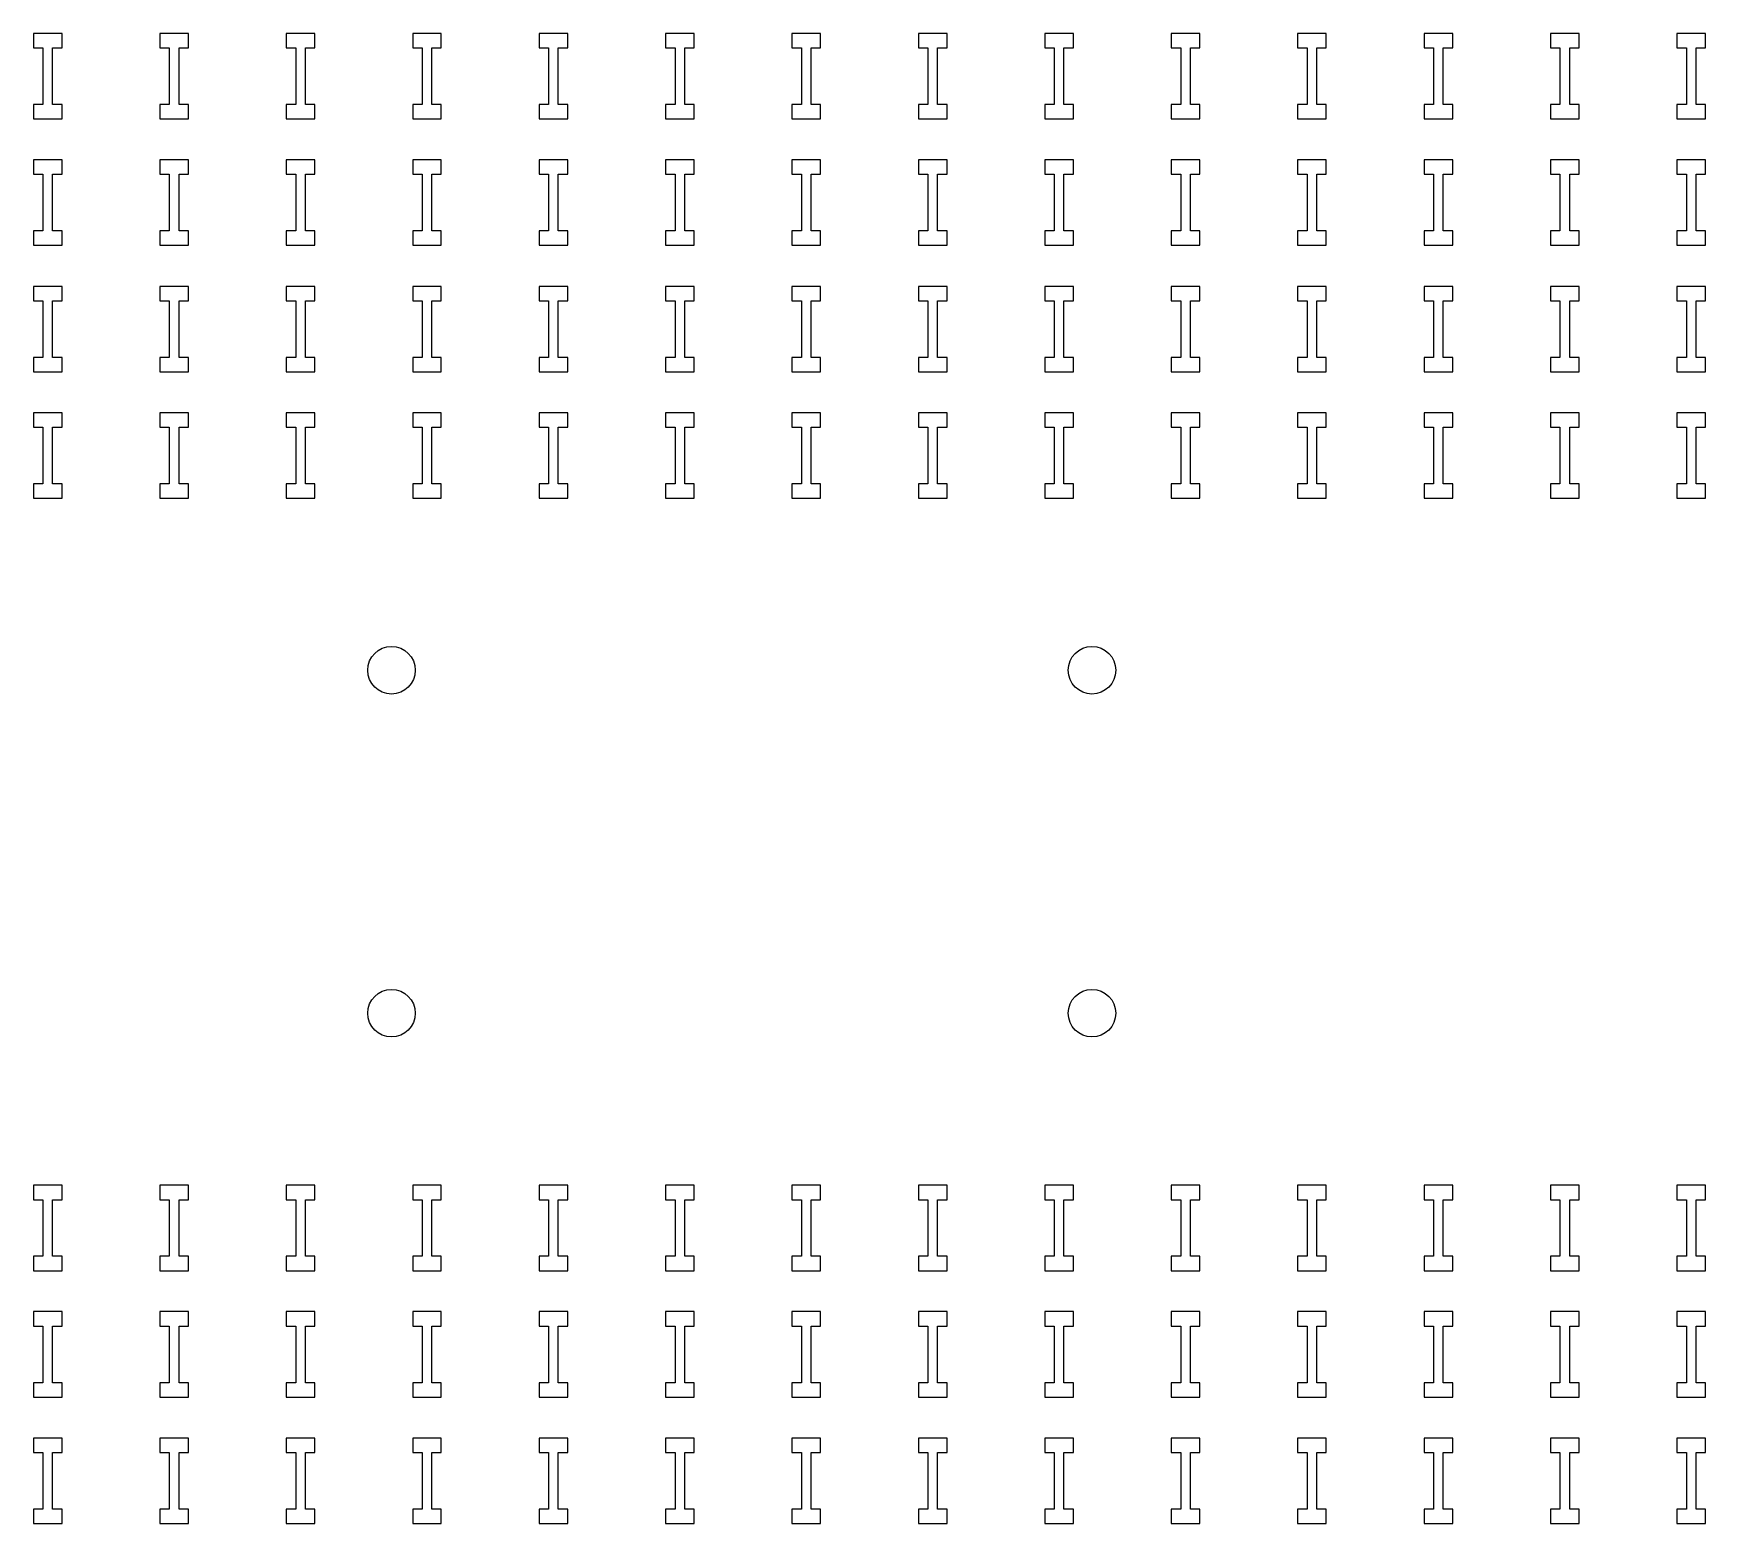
# Model space of a CAD drawing. Header units: inches. Extents: x 0 to 94.5, y 0 to 82.7.
# Drawn here: x 12.51 to 23.55, y 41.37 to 51.2 of the extents above; entities that cross this region are included whole.
import ezdxf

# ---------------------------------------------------------------- set-up
doc = ezdxf.new("R2010")
doc.units = ezdxf.units.IN

msp = doc.modelspace()

# ---------------------------------------------------------------- linework, layer by layer
for p, q in [((12.698, 51.204), (12.509, 51.204)), ((12.509, 51.204), (12.509, 51.108)), ((12.698, 51.108), (12.698, 51.204)), ((13.533, 51.204), (13.344, 51.204)), ((13.344, 51.204), (13.344, 51.108)), ((13.533, 51.108), (13.533, 51.204)), ((14.367, 51.204), (14.178, 51.204)), ((14.178, 51.204), (14.178, 51.108)), ((14.367, 51.108), (14.367, 51.204)), ((15.202, 51.204), (15.013, 51.204)), ((15.013, 51.204), (15.013, 51.108)), ((15.202, 51.108), (15.202, 51.204)), ((16.037, 51.204), (15.848, 51.204)), ((15.848, 51.204), (15.848, 51.108)), ((16.037, 51.108), (16.037, 51.204)), ((16.871, 51.204), (16.682, 51.204)), ((16.682, 51.204), (16.682, 51.108)), ((16.871, 51.108), (16.871, 51.204)), ((17.706, 51.204), (17.517, 51.204)), ((17.517, 51.204), (17.517, 51.108)), ((17.706, 51.108), (17.706, 51.204)), ((18.541, 51.204), (18.352, 51.204)), ((18.352, 51.204), (18.352, 51.108)), ((18.541, 51.108), (18.541, 51.204)), ((19.376, 51.204), (19.187, 51.204)), ((19.187, 51.204), (19.187, 51.108)), ((19.376, 51.108), (19.376, 51.204)), ((20.21, 51.204), (20.021, 51.204)), ((20.021, 51.204), (20.021, 51.108)), ((20.21, 51.108), (20.21, 51.204)), ((21.045, 51.204), (20.856, 51.204)), ((20.856, 51.204), (20.856, 51.108)), ((21.045, 51.108), (21.045, 51.204)), ((21.88, 51.204), (21.691, 51.204)), ((21.691, 51.204), (21.691, 51.108)), ((21.88, 51.108), (21.88, 51.204)), ((22.714, 51.204), (22.525, 51.204)), ((22.525, 51.204), (22.525, 51.108)), ((22.714, 51.108), (22.714, 51.204)), ((23.549, 51.204), (23.36, 51.204)), ((23.36, 51.204), (23.36, 51.108)), ((23.549, 51.108), (23.549, 51.204)), ((12.509, 51.108), (12.571, 51.108)), ((12.571, 51.108), (12.571, 50.735)), ((12.635, 51.108), (12.698, 51.108)), ((12.635, 50.735), (12.635, 51.108)), ((13.344, 51.108), (13.406, 51.108)), ((13.406, 51.108), (13.406, 50.735)), ((13.47, 51.108), (13.533, 51.108)), ((13.47, 50.735), (13.47, 51.108)), ((14.178, 51.108), (14.241, 51.108)), ((14.241, 51.108), (14.241, 50.735)), ((14.305, 51.108), (14.367, 51.108)), ((14.305, 50.735), (14.305, 51.108)), ((15.013, 51.108), (15.076, 51.108)), ((15.076, 51.108), (15.076, 50.735)), ((15.14, 51.108), (15.202, 51.108)), ((15.14, 50.735), (15.14, 51.108)), ((15.848, 51.108), (15.91, 51.108)), ((15.91, 51.108), (15.91, 50.735)), ((15.974, 51.108), (16.037, 51.108)), ((15.974, 50.735), (15.974, 51.108)), ((16.682, 51.108), (16.745, 51.108)), ((16.745, 51.108), (16.745, 50.735)), ((16.809, 51.108), (16.871, 51.108)), ((16.809, 50.735), (16.809, 51.108)), ((17.517, 51.108), (17.58, 51.108)), ((17.58, 51.108), (17.58, 50.735)), ((17.644, 51.108), (17.706, 51.108)), ((17.644, 50.735), (17.644, 51.108)), ((18.352, 51.108), (18.414, 51.108)), ((18.414, 51.108), (18.414, 50.735)), ((18.478, 51.108), (18.541, 51.108)), ((18.478, 50.735), (18.478, 51.108)), ((19.187, 51.108), (19.249, 51.108)), ((19.249, 51.108), (19.249, 50.735)), ((19.313, 51.108), (19.376, 51.108)), ((19.313, 50.735), (19.313, 51.108)), ((20.021, 51.108), (20.084, 51.108)), ((20.084, 51.108), (20.084, 50.735)), ((20.148, 51.108), (20.21, 51.108)), ((20.148, 50.735), (20.148, 51.108)), ((20.856, 51.108), (20.919, 51.108)), ((20.919, 51.108), (20.919, 50.735)), ((20.983, 51.108), (21.045, 51.108)), ((20.983, 50.735), (20.983, 51.108)), ((21.691, 51.108), (21.753, 51.108)), ((21.753, 51.108), (21.753, 50.735)), ((21.817, 51.108), (21.88, 51.108)), ((21.817, 50.735), (21.817, 51.108)), ((22.525, 51.108), (22.588, 51.108)), ((22.588, 51.108), (22.588, 50.735)), ((22.652, 51.108), (22.714, 51.108)), ((22.652, 50.735), (22.652, 51.108)), ((23.36, 51.108), (23.423, 51.108)), ((23.423, 51.108), (23.423, 50.735)), ((23.487, 51.108), (23.549, 51.108)), ((23.487, 50.735), (23.487, 51.108)), ((12.571, 50.735), (12.509, 50.735)), ((12.509, 50.735), (12.509, 50.64)), ((12.698, 50.735), (12.635, 50.735)), ((12.698, 50.64), (12.698, 50.735)), ((13.406, 50.735), (13.344, 50.735)), ((13.344, 50.735), (13.344, 50.64)), ((13.533, 50.735), (13.47, 50.735)), ((13.533, 50.64), (13.533, 50.735)), ((14.241, 50.735), (14.178, 50.735)), ((14.178, 50.735), (14.178, 50.64)), ((14.367, 50.735), (14.305, 50.735)), ((14.367, 50.64), (14.367, 50.735)), ((15.076, 50.735), (15.013, 50.735)), ((15.013, 50.735), (15.013, 50.64)), ((15.202, 50.735), (15.14, 50.735)), ((15.202, 50.64), (15.202, 50.735)), ((15.91, 50.735), (15.848, 50.735)), ((15.848, 50.735), (15.848, 50.64)), ((16.037, 50.735), (15.974, 50.735)), ((16.037, 50.64), (16.037, 50.735)), ((16.745, 50.735), (16.682, 50.735)), ((16.682, 50.735), (16.682, 50.64)), ((16.871, 50.735), (16.809, 50.735)), ((16.871, 50.64), (16.871, 50.735)), ((17.58, 50.735), (17.517, 50.735)), ((17.517, 50.735), (17.517, 50.64)), ((17.706, 50.735), (17.644, 50.735)), ((17.706, 50.64), (17.706, 50.735)), ((18.414, 50.735), (18.352, 50.735)), ((18.352, 50.735), (18.352, 50.64)), ((18.541, 50.735), (18.478, 50.735)), ((18.541, 50.64), (18.541, 50.735)), ((19.249, 50.735), (19.187, 50.735)), ((19.187, 50.735), (19.187, 50.64)), ((19.376, 50.735), (19.313, 50.735)), ((19.376, 50.64), (19.376, 50.735)), ((20.084, 50.735), (20.021, 50.735)), ((20.021, 50.735), (20.021, 50.64)), ((20.21, 50.735), (20.148, 50.735)), ((20.21, 50.64), (20.21, 50.735)), ((20.919, 50.735), (20.856, 50.735)), ((20.856, 50.735), (20.856, 50.64)), ((21.045, 50.735), (20.983, 50.735)), ((21.045, 50.64), (21.045, 50.735)), ((21.753, 50.735), (21.691, 50.735)), ((21.691, 50.735), (21.691, 50.64)), ((21.88, 50.735), (21.817, 50.735)), ((21.88, 50.64), (21.88, 50.735)), ((22.588, 50.735), (22.525, 50.735)), ((22.525, 50.735), (22.525, 50.64)), ((22.714, 50.735), (22.652, 50.735)), ((22.714, 50.64), (22.714, 50.735)), ((23.423, 50.735), (23.36, 50.735)), ((23.36, 50.735), (23.36, 50.64)), ((23.549, 50.735), (23.487, 50.735)), ((23.549, 50.64), (23.549, 50.735)), ((12.509, 50.64), (12.698, 50.64)), ((13.344, 50.64), (13.533, 50.64)), ((14.178, 50.64), (14.367, 50.64)), ((15.013, 50.64), (15.202, 50.64)), ((15.848, 50.64), (16.037, 50.64)), ((16.682, 50.64), (16.871, 50.64)), ((17.517, 50.64), (17.706, 50.64)), ((18.352, 50.64), (18.541, 50.64)), ((19.187, 50.64), (19.376, 50.64)), ((20.021, 50.64), (20.21, 50.64)), ((20.856, 50.64), (21.045, 50.64)), ((21.691, 50.64), (21.88, 50.64)), ((22.525, 50.64), (22.714, 50.64)), ((23.36, 50.64), (23.549, 50.64)), ((12.698, 50.369), (12.509, 50.369)), ((12.509, 50.369), (12.509, 50.274)), ((12.698, 50.274), (12.698, 50.369)), ((13.533, 50.369), (13.344, 50.369)), ((13.344, 50.369), (13.344, 50.274)), ((13.533, 50.274), (13.533, 50.369)), ((14.367, 50.369), (14.178, 50.369)), ((14.178, 50.369), (14.178, 50.274)), ((14.367, 50.274), (14.367, 50.369)), ((15.202, 50.369), (15.013, 50.369)), ((15.013, 50.369), (15.013, 50.274)), ((15.202, 50.274), (15.202, 50.369)), ((16.037, 50.369), (15.848, 50.369)), ((15.848, 50.369), (15.848, 50.274)), ((16.037, 50.274), (16.037, 50.369)), ((16.871, 50.369), (16.682, 50.369)), ((16.682, 50.369), (16.682, 50.274)), ((16.871, 50.274), (16.871, 50.369)), ((17.706, 50.369), (17.517, 50.369)), ((17.517, 50.369), (17.517, 50.274)), ((17.706, 50.274), (17.706, 50.369)), ((18.541, 50.369), (18.352, 50.369)), ((18.352, 50.369), (18.352, 50.274)), ((18.541, 50.274), (18.541, 50.369)), ((19.376, 50.369), (19.187, 50.369)), ((19.187, 50.369), (19.187, 50.274)), ((19.376, 50.274), (19.376, 50.369)), ((20.21, 50.369), (20.021, 50.369)), ((20.021, 50.369), (20.021, 50.274)), ((20.21, 50.274), (20.21, 50.369)), ((21.045, 50.369), (20.856, 50.369)), ((20.856, 50.369), (20.856, 50.274)), ((21.045, 50.274), (21.045, 50.369)), ((21.88, 50.369), (21.691, 50.369)), ((21.691, 50.369), (21.691, 50.274)), ((21.88, 50.274), (21.88, 50.369)), ((22.714, 50.369), (22.525, 50.369)), ((22.525, 50.369), (22.525, 50.274)), ((22.714, 50.274), (22.714, 50.369)), ((23.549, 50.369), (23.36, 50.369)), ((23.36, 50.369), (23.36, 50.274)), ((23.549, 50.274), (23.549, 50.369)), ((12.509, 50.274), (12.571, 50.274)), ((12.571, 50.274), (12.571, 49.9)), ((12.635, 50.274), (12.698, 50.274)), ((12.635, 49.9), (12.635, 50.274)), ((13.344, 50.274), (13.406, 50.274)), ((13.406, 50.274), (13.406, 49.9)), ((13.47, 50.274), (13.533, 50.274)), ((13.47, 49.9), (13.47, 50.274)), ((14.178, 50.274), (14.241, 50.274)), ((14.241, 50.274), (14.241, 49.9)), ((14.305, 50.274), (14.367, 50.274)), ((14.305, 49.9), (14.305, 50.274)), ((15.013, 50.274), (15.076, 50.274)), ((15.076, 50.274), (15.076, 49.9)), ((15.14, 50.274), (15.202, 50.274)), ((15.14, 49.9), (15.14, 50.274)), ((15.848, 50.274), (15.91, 50.274)), ((15.91, 50.274), (15.91, 49.9)), ((15.974, 50.274), (16.037, 50.274)), ((15.974, 49.9), (15.974, 50.274)), ((16.682, 50.274), (16.745, 50.274)), ((16.745, 50.274), (16.745, 49.9)), ((16.809, 50.274), (16.871, 50.274)), ((16.809, 49.9), (16.809, 50.274)), ((17.517, 50.274), (17.58, 50.274)), ((17.58, 50.274), (17.58, 49.9)), ((17.644, 50.274), (17.706, 50.274)), ((17.644, 49.9), (17.644, 50.274)), ((18.352, 50.274), (18.414, 50.274)), ((18.414, 50.274), (18.414, 49.9)), ((18.478, 50.274), (18.541, 50.274)), ((18.478, 49.9), (18.478, 50.274)), ((19.187, 50.274), (19.249, 50.274)), ((19.249, 50.274), (19.249, 49.9)), ((19.313, 50.274), (19.376, 50.274)), ((19.313, 49.9), (19.313, 50.274)), ((20.021, 50.274), (20.084, 50.274)), ((20.084, 50.274), (20.084, 49.9)), ((20.148, 50.274), (20.21, 50.274)), ((20.148, 49.9), (20.148, 50.274)), ((20.856, 50.274), (20.919, 50.274)), ((20.919, 50.274), (20.919, 49.9)), ((20.983, 50.274), (21.045, 50.274)), ((20.983, 49.9), (20.983, 50.274)), ((21.691, 50.274), (21.753, 50.274)), ((21.753, 50.274), (21.753, 49.9)), ((21.817, 50.274), (21.88, 50.274)), ((21.817, 49.9), (21.817, 50.274)), ((22.525, 50.274), (22.588, 50.274)), ((22.588, 50.274), (22.588, 49.9)), ((22.652, 50.274), (22.714, 50.274)), ((22.652, 49.9), (22.652, 50.274)), ((23.36, 50.274), (23.423, 50.274)), ((23.423, 50.274), (23.423, 49.9)), ((23.487, 50.274), (23.549, 50.274)), ((23.487, 49.9), (23.487, 50.274)), ((12.571, 49.9), (12.509, 49.9)), ((12.509, 49.9), (12.509, 49.805)), ((12.509, 49.805), (12.698, 49.805)), ((12.698, 49.9), (12.635, 49.9)), ((12.698, 49.805), (12.698, 49.9)), ((13.406, 49.9), (13.344, 49.9)), ((13.344, 49.9), (13.344, 49.805)), ((13.344, 49.805), (13.533, 49.805)), ((13.533, 49.9), (13.47, 49.9)), ((13.533, 49.805), (13.533, 49.9)), ((14.241, 49.9), (14.178, 49.9)), ((14.178, 49.9), (14.178, 49.805)), ((14.178, 49.805), (14.367, 49.805)), ((14.367, 49.9), (14.305, 49.9)), ((14.367, 49.805), (14.367, 49.9)), ((15.076, 49.9), (15.013, 49.9)), ((15.013, 49.9), (15.013, 49.805)), ((15.013, 49.805), (15.202, 49.805)), ((15.202, 49.9), (15.14, 49.9)), ((15.202, 49.805), (15.202, 49.9)), ((15.91, 49.9), (15.848, 49.9)), ((15.848, 49.9), (15.848, 49.805)), ((15.848, 49.805), (16.037, 49.805)), ((16.037, 49.9), (15.974, 49.9)), ((16.037, 49.805), (16.037, 49.9)), ((16.745, 49.9), (16.682, 49.9)), ((16.682, 49.9), (16.682, 49.805)), ((16.682, 49.805), (16.871, 49.805)), ((16.871, 49.9), (16.809, 49.9)), ((16.871, 49.805), (16.871, 49.9)), ((17.58, 49.9), (17.517, 49.9)), ((17.517, 49.9), (17.517, 49.805)), ((17.517, 49.805), (17.706, 49.805)), ((17.706, 49.9), (17.644, 49.9)), ((17.706, 49.805), (17.706, 49.9)), ((18.414, 49.9), (18.352, 49.9)), ((18.352, 49.9), (18.352, 49.805)), ((18.352, 49.805), (18.541, 49.805)), ((18.541, 49.9), (18.478, 49.9)), ((18.541, 49.805), (18.541, 49.9)), ((19.249, 49.9), (19.187, 49.9)), ((19.187, 49.9), (19.187, 49.805)), ((19.187, 49.805), (19.376, 49.805)), ((19.376, 49.9), (19.313, 49.9)), ((19.376, 49.805), (19.376, 49.9)), ((20.084, 49.9), (20.021, 49.9)), ((20.021, 49.9), (20.021, 49.805)), ((20.021, 49.805), (20.21, 49.805)), ((20.21, 49.9), (20.148, 49.9)), ((20.21, 49.805), (20.21, 49.9)), ((20.919, 49.9), (20.856, 49.9)), ((20.856, 49.9), (20.856, 49.805)), ((20.856, 49.805), (21.045, 49.805)), ((21.045, 49.9), (20.983, 49.9)), ((21.045, 49.805), (21.045, 49.9)), ((21.753, 49.9), (21.691, 49.9)), ((21.691, 49.9), (21.691, 49.805)), ((21.691, 49.805), (21.88, 49.805)), ((21.88, 49.9), (21.817, 49.9)), ((21.88, 49.805), (21.88, 49.9)), ((22.588, 49.9), (22.525, 49.9)), ((22.525, 49.9), (22.525, 49.805)), ((22.525, 49.805), (22.714, 49.805)), ((22.714, 49.9), (22.652, 49.9)), ((22.714, 49.805), (22.714, 49.9)), ((23.423, 49.9), (23.36, 49.9)), ((23.36, 49.9), (23.36, 49.805)), ((23.36, 49.805), (23.549, 49.805)), ((23.549, 49.9), (23.487, 49.9)), ((23.549, 49.805), (23.549, 49.9)), ((12.698, 49.534), (12.509, 49.534)), ((12.509, 49.534), (12.509, 49.439)), ((12.698, 49.439), (12.698, 49.534)), ((13.533, 49.534), (13.344, 49.534)), ((13.344, 49.534), (13.344, 49.439)), ((13.533, 49.439), (13.533, 49.534)), ((14.367, 49.534), (14.178, 49.534)), ((14.178, 49.534), (14.178, 49.439)), ((14.367, 49.439), (14.367, 49.534)), ((15.202, 49.534), (15.013, 49.534)), ((15.013, 49.534), (15.013, 49.439)), ((15.202, 49.439), (15.202, 49.534)), ((16.037, 49.534), (15.848, 49.534)), ((15.848, 49.534), (15.848, 49.439)), ((16.037, 49.439), (16.037, 49.534)), ((16.871, 49.534), (16.682, 49.534)), ((16.682, 49.534), (16.682, 49.439)), ((16.871, 49.439), (16.871, 49.534)), ((17.706, 49.534), (17.517, 49.534)), ((17.517, 49.534), (17.517, 49.439)), ((17.706, 49.439), (17.706, 49.534)), ((18.541, 49.534), (18.352, 49.534)), ((18.352, 49.534), (18.352, 49.439)), ((18.541, 49.439), (18.541, 49.534)), ((19.376, 49.534), (19.187, 49.534)), ((19.187, 49.534), (19.187, 49.439)), ((19.376, 49.439), (19.376, 49.534)), ((20.21, 49.534), (20.021, 49.534)), ((20.021, 49.534), (20.021, 49.439)), ((20.21, 49.439), (20.21, 49.534)), ((21.045, 49.534), (20.856, 49.534)), ((20.856, 49.534), (20.856, 49.439)), ((21.045, 49.439), (21.045, 49.534)), ((21.88, 49.534), (21.691, 49.534)), ((21.691, 49.534), (21.691, 49.439)), ((21.88, 49.439), (21.88, 49.534)), ((22.714, 49.534), (22.525, 49.534)), ((22.525, 49.534), (22.525, 49.439)), ((22.714, 49.439), (22.714, 49.534)), ((23.549, 49.534), (23.36, 49.534)), ((23.36, 49.534), (23.36, 49.439)), ((23.549, 49.439), (23.549, 49.534)), ((12.509, 49.439), (12.571, 49.439)), ((12.571, 49.439), (12.571, 49.065)), ((12.635, 49.439), (12.698, 49.439)), ((12.635, 49.065), (12.635, 49.439)), ((13.344, 49.439), (13.406, 49.439)), ((13.406, 49.439), (13.406, 49.065)), ((13.47, 49.439), (13.533, 49.439)), ((13.47, 49.065), (13.47, 49.439)), ((14.178, 49.439), (14.241, 49.439)), ((14.241, 49.439), (14.241, 49.065)), ((14.305, 49.439), (14.367, 49.439)), ((14.305, 49.065), (14.305, 49.439)), ((15.013, 49.439), (15.076, 49.439)), ((15.076, 49.439), (15.076, 49.065)), ((15.14, 49.439), (15.202, 49.439)), ((15.14, 49.065), (15.14, 49.439)), ((15.848, 49.439), (15.91, 49.439)), ((15.91, 49.439), (15.91, 49.065)), ((15.974, 49.439), (16.037, 49.439)), ((15.974, 49.065), (15.974, 49.439)), ((16.682, 49.439), (16.745, 49.439)), ((16.745, 49.439), (16.745, 49.065)), ((16.809, 49.439), (16.871, 49.439)), ((16.809, 49.065), (16.809, 49.439)), ((17.517, 49.439), (17.58, 49.439)), ((17.58, 49.439), (17.58, 49.065)), ((17.644, 49.439), (17.706, 49.439)), ((17.644, 49.065), (17.644, 49.439)), ((18.352, 49.439), (18.414, 49.439)), ((18.414, 49.439), (18.414, 49.065)), ((18.478, 49.439), (18.541, 49.439)), ((18.478, 49.065), (18.478, 49.439)), ((19.187, 49.439), (19.249, 49.439)), ((19.249, 49.439), (19.249, 49.065)), ((19.313, 49.439), (19.376, 49.439)), ((19.313, 49.065), (19.313, 49.439)), ((20.021, 49.439), (20.084, 49.439)), ((20.084, 49.439), (20.084, 49.065)), ((20.148, 49.439), (20.21, 49.439)), ((20.148, 49.065), (20.148, 49.439)), ((20.856, 49.439), (20.919, 49.439)), ((20.919, 49.439), (20.919, 49.065)), ((20.983, 49.439), (21.045, 49.439)), ((20.983, 49.065), (20.983, 49.439)), ((21.691, 49.439), (21.753, 49.439)), ((21.753, 49.439), (21.753, 49.065)), ((21.817, 49.439), (21.88, 49.439)), ((21.817, 49.065), (21.817, 49.439)), ((22.525, 49.439), (22.588, 49.439)), ((22.588, 49.439), (22.588, 49.065)), ((22.652, 49.439), (22.714, 49.439)), ((22.652, 49.065), (22.652, 49.439)), ((23.36, 49.439), (23.423, 49.439)), ((23.423, 49.439), (23.423, 49.065)), ((23.487, 49.439), (23.549, 49.439)), ((23.487, 49.065), (23.487, 49.439)), ((12.571, 49.065), (12.509, 49.065)), ((12.509, 49.065), (12.509, 48.97)), ((12.698, 49.065), (12.635, 49.065)), ((12.698, 48.97), (12.698, 49.065)), ((13.406, 49.065), (13.344, 49.065)), ((13.344, 49.065), (13.344, 48.97)), ((13.533, 49.065), (13.47, 49.065)), ((13.533, 48.97), (13.533, 49.065)), ((14.241, 49.065), (14.178, 49.065)), ((14.178, 49.065), (14.178, 48.97)), ((14.367, 49.065), (14.305, 49.065)), ((14.367, 48.97), (14.367, 49.065)), ((15.076, 49.065), (15.013, 49.065)), ((15.013, 49.065), (15.013, 48.97)), ((15.202, 49.065), (15.14, 49.065)), ((15.202, 48.97), (15.202, 49.065)), ((15.91, 49.065), (15.848, 49.065)), ((15.848, 49.065), (15.848, 48.97)), ((16.037, 49.065), (15.974, 49.065)), ((16.037, 48.97), (16.037, 49.065)), ((16.745, 49.065), (16.682, 49.065)), ((16.682, 49.065), (16.682, 48.97)), ((16.871, 49.065), (16.809, 49.065)), ((16.871, 48.97), (16.871, 49.065)), ((17.58, 49.065), (17.517, 49.065)), ((17.517, 49.065), (17.517, 48.97)), ((17.706, 49.065), (17.644, 49.065)), ((17.706, 48.97), (17.706, 49.065)), ((18.414, 49.065), (18.352, 49.065)), ((18.352, 49.065), (18.352, 48.97)), ((18.541, 49.065), (18.478, 49.065)), ((18.541, 48.97), (18.541, 49.065)), ((19.249, 49.065), (19.187, 49.065)), ((19.187, 49.065), (19.187, 48.97)), ((19.376, 49.065), (19.313, 49.065)), ((19.376, 48.97), (19.376, 49.065)), ((20.084, 49.065), (20.021, 49.065)), ((20.021, 49.065), (20.021, 48.97)), ((20.21, 49.065), (20.148, 49.065)), ((20.21, 48.97), (20.21, 49.065)), ((20.919, 49.065), (20.856, 49.065)), ((20.856, 49.065), (20.856, 48.97)), ((21.045, 49.065), (20.983, 49.065)), ((21.045, 48.97), (21.045, 49.065)), ((21.753, 49.065), (21.691, 49.065)), ((21.691, 49.065), (21.691, 48.97)), ((21.88, 49.065), (21.817, 49.065)), ((21.88, 48.97), (21.88, 49.065)), ((22.588, 49.065), (22.525, 49.065)), ((22.525, 49.065), (22.525, 48.97)), ((22.714, 49.065), (22.652, 49.065)), ((22.714, 48.97), (22.714, 49.065)), ((23.423, 49.065), (23.36, 49.065)), ((23.36, 49.065), (23.36, 48.97)), ((23.549, 49.065), (23.487, 49.065)), ((23.549, 48.97), (23.549, 49.065)), ((12.509, 48.97), (12.698, 48.97)), ((13.344, 48.97), (13.533, 48.97)), ((14.178, 48.97), (14.367, 48.97)), ((15.013, 48.97), (15.202, 48.97)), ((15.848, 48.97), (16.037, 48.97)), ((16.682, 48.97), (16.871, 48.97)), ((17.517, 48.97), (17.706, 48.97)), ((18.352, 48.97), (18.541, 48.97)), ((19.187, 48.97), (19.376, 48.97)), ((20.021, 48.97), (20.21, 48.97)), ((20.856, 48.97), (21.045, 48.97)), ((21.691, 48.97), (21.88, 48.97)), ((22.525, 48.97), (22.714, 48.97)), ((23.36, 48.97), (23.549, 48.97)), ((12.698, 48.699), (12.509, 48.699)), ((12.509, 48.699), (12.509, 48.604)), ((12.698, 48.604), (12.698, 48.699)), ((13.533, 48.699), (13.344, 48.699)), ((13.344, 48.699), (13.344, 48.604)), ((13.533, 48.604), (13.533, 48.699)), ((14.367, 48.699), (14.178, 48.699)), ((14.178, 48.699), (14.178, 48.604)), ((14.367, 48.604), (14.367, 48.699)), ((15.202, 48.699), (15.013, 48.699)), ((15.013, 48.699), (15.013, 48.604)), ((15.202, 48.604), (15.202, 48.699)), ((16.037, 48.699), (15.848, 48.699)), ((15.848, 48.699), (15.848, 48.604)), ((16.037, 48.604), (16.037, 48.699)), ((16.871, 48.699), (16.682, 48.699)), ((16.682, 48.699), (16.682, 48.604)), ((16.871, 48.604), (16.871, 48.699)), ((17.706, 48.699), (17.517, 48.699)), ((17.517, 48.699), (17.517, 48.604)), ((17.706, 48.604), (17.706, 48.699)), ((18.541, 48.699), (18.352, 48.699)), ((18.352, 48.699), (18.352, 48.604)), ((18.541, 48.604), (18.541, 48.699)), ((19.376, 48.699), (19.187, 48.699)), ((19.187, 48.699), (19.187, 48.604)), ((19.376, 48.604), (19.376, 48.699)), ((20.21, 48.699), (20.021, 48.699)), ((20.021, 48.699), (20.021, 48.604)), ((20.21, 48.604), (20.21, 48.699)), ((21.045, 48.699), (20.856, 48.699)), ((20.856, 48.699), (20.856, 48.604)), ((21.045, 48.604), (21.045, 48.699)), ((21.88, 48.699), (21.691, 48.699)), ((21.691, 48.699), (21.691, 48.604)), ((21.88, 48.604), (21.88, 48.699)), ((22.714, 48.699), (22.525, 48.699)), ((22.525, 48.699), (22.525, 48.604)), ((22.714, 48.604), (22.714, 48.699)), ((23.549, 48.699), (23.36, 48.699)), ((23.36, 48.699), (23.36, 48.604)), ((23.549, 48.604), (23.549, 48.699)), ((12.509, 48.604), (12.571, 48.604)), ((12.571, 48.604), (12.571, 48.231)), ((12.635, 48.604), (12.698, 48.604)), ((12.635, 48.231), (12.635, 48.604)), ((13.344, 48.604), (13.406, 48.604)), ((13.406, 48.604), (13.406, 48.231)), ((13.47, 48.604), (13.533, 48.604)), ((13.47, 48.231), (13.47, 48.604)), ((14.178, 48.604), (14.241, 48.604)), ((14.241, 48.604), (14.241, 48.231)), ((14.305, 48.604), (14.367, 48.604)), ((14.305, 48.231), (14.305, 48.604)), ((15.013, 48.604), (15.076, 48.604)), ((15.076, 48.604), (15.076, 48.231)), ((15.14, 48.604), (15.202, 48.604)), ((15.14, 48.231), (15.14, 48.604)), ((15.848, 48.604), (15.91, 48.604)), ((15.91, 48.604), (15.91, 48.231)), ((15.974, 48.604), (16.037, 48.604)), ((15.974, 48.231), (15.974, 48.604)), ((16.682, 48.604), (16.745, 48.604)), ((16.745, 48.604), (16.745, 48.231)), ((16.809, 48.604), (16.871, 48.604)), ((16.809, 48.231), (16.809, 48.604)), ((17.517, 48.604), (17.58, 48.604)), ((17.58, 48.604), (17.58, 48.231)), ((17.644, 48.604), (17.706, 48.604)), ((17.644, 48.231), (17.644, 48.604)), ((18.352, 48.604), (18.414, 48.604)), ((18.414, 48.604), (18.414, 48.231)), ((18.478, 48.604), (18.541, 48.604)), ((18.478, 48.231), (18.478, 48.604)), ((19.187, 48.604), (19.249, 48.604)), ((19.249, 48.604), (19.249, 48.231)), ((19.313, 48.604), (19.376, 48.604)), ((19.313, 48.231), (19.313, 48.604)), ((20.021, 48.604), (20.084, 48.604)), ((20.084, 48.604), (20.084, 48.231)), ((20.148, 48.604), (20.21, 48.604)), ((20.148, 48.231), (20.148, 48.604)), ((20.856, 48.604), (20.919, 48.604)), ((20.919, 48.604), (20.919, 48.231)), ((20.983, 48.604), (21.045, 48.604)), ((20.983, 48.231), (20.983, 48.604)), ((21.691, 48.604), (21.753, 48.604)), ((21.753, 48.604), (21.753, 48.231)), ((21.817, 48.604), (21.88, 48.604)), ((21.817, 48.231), (21.817, 48.604)), ((22.525, 48.604), (22.588, 48.604)), ((22.588, 48.604), (22.588, 48.231)), ((22.652, 48.604), (22.714, 48.604)), ((22.652, 48.231), (22.652, 48.604)), ((23.36, 48.604), (23.423, 48.604)), ((23.423, 48.604), (23.423, 48.231)), ((23.487, 48.604), (23.549, 48.604)), ((23.487, 48.231), (23.487, 48.604)), ((12.571, 48.231), (12.509, 48.231)), ((12.509, 48.231), (12.509, 48.135)), ((12.698, 48.231), (12.635, 48.231)), ((12.698, 48.135), (12.698, 48.231)), ((13.406, 48.231), (13.344, 48.231)), ((13.344, 48.231), (13.344, 48.135)), ((13.533, 48.231), (13.47, 48.231)), ((13.533, 48.135), (13.533, 48.231)), ((14.241, 48.231), (14.178, 48.231)), ((14.178, 48.231), (14.178, 48.135)), ((14.367, 48.231), (14.305, 48.231)), ((14.367, 48.135), (14.367, 48.231)), ((15.076, 48.231), (15.013, 48.231)), ((15.013, 48.231), (15.013, 48.135)), ((15.202, 48.231), (15.14, 48.231)), ((15.202, 48.135), (15.202, 48.231)), ((15.91, 48.231), (15.848, 48.231)), ((15.848, 48.231), (15.848, 48.135)), ((16.037, 48.231), (15.974, 48.231)), ((16.037, 48.135), (16.037, 48.231)), ((16.745, 48.231), (16.682, 48.231)), ((16.682, 48.231), (16.682, 48.135)), ((16.871, 48.231), (16.809, 48.231)), ((16.871, 48.135), (16.871, 48.231)), ((17.58, 48.231), (17.517, 48.231)), ((17.517, 48.231), (17.517, 48.135)), ((17.706, 48.231), (17.644, 48.231)), ((17.706, 48.135), (17.706, 48.231)), ((18.414, 48.231), (18.352, 48.231)), ((18.352, 48.231), (18.352, 48.135)), ((18.541, 48.231), (18.478, 48.231)), ((18.541, 48.135), (18.541, 48.231)), ((19.249, 48.231), (19.187, 48.231)), ((19.187, 48.231), (19.187, 48.135)), ((19.376, 48.231), (19.313, 48.231)), ((19.376, 48.135), (19.376, 48.231)), ((20.084, 48.231), (20.021, 48.231)), ((20.021, 48.231), (20.021, 48.135)), ((20.21, 48.231), (20.148, 48.231)), ((20.21, 48.135), (20.21, 48.231)), ((20.919, 48.231), (20.856, 48.231)), ((20.856, 48.231), (20.856, 48.135)), ((21.045, 48.231), (20.983, 48.231)), ((21.045, 48.135), (21.045, 48.231)), ((21.753, 48.231), (21.691, 48.231)), ((21.691, 48.231), (21.691, 48.135)), ((21.88, 48.231), (21.817, 48.231)), ((21.88, 48.135), (21.88, 48.231)), ((22.588, 48.231), (22.525, 48.231)), ((22.525, 48.231), (22.525, 48.135)), ((22.714, 48.231), (22.652, 48.231)), ((22.714, 48.135), (22.714, 48.231)), ((23.423, 48.231), (23.36, 48.231)), ((23.36, 48.231), (23.36, 48.135)), ((23.549, 48.231), (23.487, 48.231)), ((23.549, 48.135), (23.549, 48.231)), ((12.509, 48.135), (12.698, 48.135)), ((13.344, 48.135), (13.533, 48.135)), ((14.178, 48.135), (14.367, 48.135)), ((15.013, 48.135), (15.202, 48.135)), ((15.848, 48.135), (16.037, 48.135)), ((16.682, 48.135), (16.871, 48.135)), ((17.517, 48.135), (17.706, 48.135)), ((18.352, 48.135), (18.541, 48.135)), ((19.187, 48.135), (19.376, 48.135)), ((20.021, 48.135), (20.21, 48.135)), ((20.856, 48.135), (21.045, 48.135)), ((21.691, 48.135), (21.88, 48.135)), ((22.525, 48.135), (22.714, 48.135)), ((23.36, 48.135), (23.549, 48.135)), ((12.698, 43.6), (12.509, 43.6)), ((12.509, 43.6), (12.509, 43.505)), ((12.509, 43.505), (12.571, 43.505)), ((12.571, 43.505), (12.571, 43.132)), ((12.635, 43.505), (12.698, 43.505)), ((12.635, 43.132), (12.635, 43.505)), ((12.698, 43.505), (12.698, 43.6)), ((13.533, 43.6), (13.344, 43.6)), ((13.344, 43.6), (13.344, 43.505)), ((13.344, 43.505), (13.406, 43.505)), ((13.406, 43.505), (13.406, 43.132)), ((13.47, 43.505), (13.533, 43.505)), ((13.47, 43.132), (13.47, 43.505)), ((13.533, 43.505), (13.533, 43.6)), ((14.367, 43.6), (14.178, 43.6)), ((14.178, 43.6), (14.178, 43.505)), ((14.178, 43.505), (14.241, 43.505)), ((14.241, 43.505), (14.241, 43.132)), ((14.305, 43.505), (14.367, 43.505)), ((14.305, 43.132), (14.305, 43.505)), ((14.367, 43.505), (14.367, 43.6)), ((15.202, 43.6), (15.013, 43.6)), ((15.013, 43.6), (15.013, 43.505)), ((15.013, 43.505), (15.076, 43.505)), ((15.076, 43.505), (15.076, 43.132)), ((15.14, 43.505), (15.202, 43.505)), ((15.14, 43.132), (15.14, 43.505)), ((15.202, 43.505), (15.202, 43.6)), ((16.037, 43.6), (15.848, 43.6)), ((15.848, 43.6), (15.848, 43.505)), ((15.848, 43.505), (15.91, 43.505)), ((15.91, 43.505), (15.91, 43.132)), ((15.974, 43.505), (16.037, 43.505)), ((15.974, 43.132), (15.974, 43.505)), ((16.037, 43.505), (16.037, 43.6)), ((16.871, 43.6), (16.682, 43.6)), ((16.682, 43.6), (16.682, 43.505)), ((16.682, 43.505), (16.745, 43.505)), ((16.745, 43.505), (16.745, 43.132)), ((16.809, 43.505), (16.871, 43.505)), ((16.809, 43.132), (16.809, 43.505)), ((16.871, 43.505), (16.871, 43.6)), ((17.706, 43.6), (17.517, 43.6)), ((17.517, 43.6), (17.517, 43.505)), ((17.517, 43.505), (17.58, 43.505)), ((17.58, 43.505), (17.58, 43.132)), ((17.644, 43.505), (17.706, 43.505)), ((17.644, 43.132), (17.644, 43.505)), ((17.706, 43.505), (17.706, 43.6)), ((18.541, 43.6), (18.352, 43.6)), ((18.352, 43.6), (18.352, 43.505)), ((18.352, 43.505), (18.414, 43.505)), ((18.414, 43.505), (18.414, 43.132)), ((18.478, 43.505), (18.541, 43.505)), ((18.478, 43.132), (18.478, 43.505)), ((18.541, 43.505), (18.541, 43.6)), ((19.376, 43.6), (19.187, 43.6)), ((19.187, 43.6), (19.187, 43.505)), ((19.187, 43.505), (19.249, 43.505)), ((19.249, 43.505), (19.249, 43.132)), ((19.313, 43.505), (19.376, 43.505)), ((19.313, 43.132), (19.313, 43.505)), ((19.376, 43.505), (19.376, 43.6)), ((20.21, 43.6), (20.021, 43.6)), ((20.021, 43.6), (20.021, 43.505)), ((20.021, 43.505), (20.084, 43.505)), ((20.084, 43.505), (20.084, 43.132)), ((20.148, 43.505), (20.21, 43.505)), ((20.148, 43.132), (20.148, 43.505)), ((20.21, 43.505), (20.21, 43.6)), ((21.045, 43.6), (20.856, 43.6)), ((20.856, 43.6), (20.856, 43.505)), ((20.856, 43.505), (20.919, 43.505)), ((20.919, 43.505), (20.919, 43.132)), ((20.983, 43.505), (21.045, 43.505)), ((20.983, 43.132), (20.983, 43.505)), ((21.045, 43.505), (21.045, 43.6)), ((21.88, 43.6), (21.691, 43.6)), ((21.691, 43.6), (21.691, 43.505)), ((21.691, 43.505), (21.753, 43.505)), ((21.753, 43.505), (21.753, 43.132)), ((21.817, 43.505), (21.88, 43.505)), ((21.817, 43.132), (21.817, 43.505)), ((21.88, 43.505), (21.88, 43.6)), ((22.714, 43.6), (22.525, 43.6)), ((22.525, 43.6), (22.525, 43.505)), ((22.525, 43.505), (22.588, 43.505)), ((22.588, 43.505), (22.588, 43.132)), ((22.652, 43.505), (22.714, 43.505)), ((22.652, 43.132), (22.652, 43.505)), ((22.714, 43.505), (22.714, 43.6)), ((23.549, 43.6), (23.36, 43.6)), ((23.36, 43.6), (23.36, 43.505)), ((23.36, 43.505), (23.423, 43.505)), ((23.423, 43.505), (23.423, 43.132)), ((23.487, 43.505), (23.549, 43.505)), ((23.487, 43.132), (23.487, 43.505)), ((23.549, 43.505), (23.549, 43.6)), ((12.571, 43.132), (12.509, 43.132)), ((12.509, 43.132), (12.509, 43.036)), ((12.698, 43.132), (12.635, 43.132)), ((12.698, 43.036), (12.698, 43.132)), ((13.406, 43.132), (13.344, 43.132)), ((13.344, 43.132), (13.344, 43.036)), ((13.533, 43.132), (13.47, 43.132)), ((13.533, 43.036), (13.533, 43.132)), ((14.241, 43.132), (14.178, 43.132)), ((14.178, 43.132), (14.178, 43.036)), ((14.367, 43.132), (14.305, 43.132)), ((14.367, 43.036), (14.367, 43.132)), ((15.076, 43.132), (15.013, 43.132)), ((15.013, 43.132), (15.013, 43.036)), ((15.202, 43.132), (15.14, 43.132)), ((15.202, 43.036), (15.202, 43.132)), ((15.91, 43.132), (15.848, 43.132)), ((15.848, 43.132), (15.848, 43.036)), ((16.037, 43.132), (15.974, 43.132)), ((16.037, 43.036), (16.037, 43.132)), ((16.745, 43.132), (16.682, 43.132)), ((16.682, 43.132), (16.682, 43.036)), ((16.871, 43.132), (16.809, 43.132)), ((16.871, 43.036), (16.871, 43.132)), ((17.58, 43.132), (17.517, 43.132)), ((17.517, 43.132), (17.517, 43.036)), ((17.706, 43.132), (17.644, 43.132)), ((17.706, 43.036), (17.706, 43.132)), ((18.414, 43.132), (18.352, 43.132)), ((18.352, 43.132), (18.352, 43.036)), ((18.541, 43.132), (18.478, 43.132)), ((18.541, 43.036), (18.541, 43.132)), ((19.249, 43.132), (19.187, 43.132)), ((19.187, 43.132), (19.187, 43.036)), ((19.376, 43.132), (19.313, 43.132)), ((19.376, 43.036), (19.376, 43.132)), ((20.084, 43.132), (20.021, 43.132)), ((20.021, 43.132), (20.021, 43.036)), ((20.21, 43.132), (20.148, 43.132)), ((20.21, 43.036), (20.21, 43.132)), ((20.919, 43.132), (20.856, 43.132)), ((20.856, 43.132), (20.856, 43.036)), ((21.045, 43.132), (20.983, 43.132)), ((21.045, 43.036), (21.045, 43.132)), ((21.753, 43.132), (21.691, 43.132)), ((21.691, 43.132), (21.691, 43.036)), ((21.88, 43.132), (21.817, 43.132)), ((21.88, 43.036), (21.88, 43.132)), ((22.588, 43.132), (22.525, 43.132)), ((22.525, 43.132), (22.525, 43.036)), ((22.714, 43.132), (22.652, 43.132)), ((22.714, 43.036), (22.714, 43.132)), ((23.423, 43.132), (23.36, 43.132)), ((23.36, 43.132), (23.36, 43.036)), ((23.549, 43.132), (23.487, 43.132)), ((23.549, 43.036), (23.549, 43.132)), ((12.509, 43.036), (12.698, 43.036)), ((13.344, 43.036), (13.533, 43.036)), ((14.178, 43.036), (14.367, 43.036)), ((15.013, 43.036), (15.202, 43.036)), ((15.848, 43.036), (16.037, 43.036)), ((16.682, 43.036), (16.871, 43.036)), ((17.517, 43.036), (17.706, 43.036)), ((18.352, 43.036), (18.541, 43.036)), ((19.187, 43.036), (19.376, 43.036)), ((20.021, 43.036), (20.21, 43.036)), ((20.856, 43.036), (21.045, 43.036)), ((21.691, 43.036), (21.88, 43.036)), ((22.525, 43.036), (22.714, 43.036)), ((23.36, 43.036), (23.549, 43.036)), ((12.698, 42.766), (12.509, 42.766)), ((12.509, 42.766), (12.509, 42.67)), ((12.698, 42.67), (12.698, 42.766)), ((13.533, 42.766), (13.344, 42.766)), ((13.344, 42.766), (13.344, 42.67)), ((13.533, 42.67), (13.533, 42.766)), ((14.367, 42.766), (14.178, 42.766)), ((14.178, 42.766), (14.178, 42.67)), ((14.367, 42.67), (14.367, 42.766)), ((15.202, 42.766), (15.013, 42.766)), ((15.013, 42.766), (15.013, 42.67)), ((15.202, 42.67), (15.202, 42.766)), ((16.037, 42.766), (15.848, 42.766)), ((15.848, 42.766), (15.848, 42.67)), ((16.037, 42.67), (16.037, 42.766)), ((16.871, 42.766), (16.682, 42.766)), ((16.682, 42.766), (16.682, 42.67)), ((16.871, 42.67), (16.871, 42.766)), ((17.706, 42.766), (17.517, 42.766)), ((17.517, 42.766), (17.517, 42.67)), ((17.706, 42.67), (17.706, 42.766)), ((18.541, 42.766), (18.352, 42.766)), ((18.352, 42.766), (18.352, 42.67)), ((18.541, 42.67), (18.541, 42.766)), ((19.376, 42.766), (19.187, 42.766)), ((19.187, 42.766), (19.187, 42.67)), ((19.376, 42.67), (19.376, 42.766)), ((20.21, 42.766), (20.021, 42.766)), ((20.021, 42.766), (20.021, 42.67)), ((20.21, 42.67), (20.21, 42.766)), ((21.045, 42.766), (20.856, 42.766)), ((20.856, 42.766), (20.856, 42.67)), ((21.045, 42.67), (21.045, 42.766)), ((21.88, 42.766), (21.691, 42.766)), ((21.691, 42.766), (21.691, 42.67)), ((21.88, 42.67), (21.88, 42.766)), ((22.714, 42.766), (22.525, 42.766)), ((22.525, 42.766), (22.525, 42.67)), ((22.714, 42.67), (22.714, 42.766)), ((23.549, 42.766), (23.36, 42.766)), ((23.36, 42.766), (23.36, 42.67)), ((23.549, 42.67), (23.549, 42.766)), ((12.509, 42.67), (12.571, 42.67)), ((12.571, 42.67), (12.571, 42.297)), ((12.635, 42.67), (12.698, 42.67)), ((12.635, 42.297), (12.635, 42.67)), ((13.344, 42.67), (13.406, 42.67)), ((13.406, 42.67), (13.406, 42.297)), ((13.47, 42.67), (13.533, 42.67)), ((13.47, 42.297), (13.47, 42.67)), ((14.178, 42.67), (14.241, 42.67)), ((14.241, 42.67), (14.241, 42.297)), ((14.305, 42.67), (14.367, 42.67)), ((14.305, 42.297), (14.305, 42.67)), ((15.013, 42.67), (15.076, 42.67)), ((15.076, 42.67), (15.076, 42.297)), ((15.14, 42.67), (15.202, 42.67)), ((15.14, 42.297), (15.14, 42.67)), ((15.848, 42.67), (15.91, 42.67)), ((15.91, 42.67), (15.91, 42.297)), ((15.974, 42.67), (16.037, 42.67)), ((15.974, 42.297), (15.974, 42.67)), ((16.682, 42.67), (16.745, 42.67)), ((16.745, 42.67), (16.745, 42.297)), ((16.809, 42.67), (16.871, 42.67)), ((16.809, 42.297), (16.809, 42.67)), ((17.517, 42.67), (17.58, 42.67)), ((17.58, 42.67), (17.58, 42.297)), ((17.644, 42.67), (17.706, 42.67)), ((17.644, 42.297), (17.644, 42.67)), ((18.352, 42.67), (18.414, 42.67)), ((18.414, 42.67), (18.414, 42.297)), ((18.478, 42.67), (18.541, 42.67)), ((18.478, 42.297), (18.478, 42.67)), ((19.187, 42.67), (19.249, 42.67)), ((19.249, 42.67), (19.249, 42.297)), ((19.313, 42.67), (19.376, 42.67)), ((19.313, 42.297), (19.313, 42.67)), ((20.021, 42.67), (20.084, 42.67)), ((20.084, 42.67), (20.084, 42.297)), ((20.148, 42.67), (20.21, 42.67)), ((20.148, 42.297), (20.148, 42.67)), ((20.856, 42.67), (20.919, 42.67)), ((20.919, 42.67), (20.919, 42.297)), ((20.983, 42.67), (21.045, 42.67)), ((20.983, 42.297), (20.983, 42.67)), ((21.691, 42.67), (21.753, 42.67)), ((21.753, 42.67), (21.753, 42.297)), ((21.817, 42.67), (21.88, 42.67)), ((21.817, 42.297), (21.817, 42.67)), ((22.525, 42.67), (22.588, 42.67)), ((22.588, 42.67), (22.588, 42.297)), ((22.652, 42.67), (22.714, 42.67)), ((22.652, 42.297), (22.652, 42.67)), ((23.36, 42.67), (23.423, 42.67)), ((23.423, 42.67), (23.423, 42.297)), ((23.487, 42.67), (23.549, 42.67)), ((23.487, 42.297), (23.487, 42.67)), ((12.571, 42.297), (12.509, 42.297)), ((12.509, 42.297), (12.509, 42.202)), ((12.698, 42.297), (12.635, 42.297)), ((12.698, 42.202), (12.698, 42.297)), ((13.406, 42.297), (13.344, 42.297)), ((13.344, 42.297), (13.344, 42.202)), ((13.533, 42.297), (13.47, 42.297)), ((13.533, 42.202), (13.533, 42.297)), ((14.241, 42.297), (14.178, 42.297)), ((14.178, 42.297), (14.178, 42.202)), ((14.367, 42.297), (14.305, 42.297)), ((14.367, 42.202), (14.367, 42.297)), ((15.076, 42.297), (15.013, 42.297)), ((15.013, 42.297), (15.013, 42.202)), ((15.202, 42.297), (15.14, 42.297)), ((15.202, 42.202), (15.202, 42.297)), ((15.91, 42.297), (15.848, 42.297)), ((15.848, 42.297), (15.848, 42.202)), ((16.037, 42.297), (15.974, 42.297)), ((16.037, 42.202), (16.037, 42.297)), ((16.745, 42.297), (16.682, 42.297)), ((16.682, 42.297), (16.682, 42.202)), ((16.871, 42.297), (16.809, 42.297)), ((16.871, 42.202), (16.871, 42.297)), ((17.58, 42.297), (17.517, 42.297)), ((17.517, 42.297), (17.517, 42.202)), ((17.706, 42.297), (17.644, 42.297)), ((17.706, 42.202), (17.706, 42.297)), ((18.414, 42.297), (18.352, 42.297)), ((18.352, 42.297), (18.352, 42.202)), ((18.541, 42.297), (18.478, 42.297)), ((18.541, 42.202), (18.541, 42.297)), ((19.249, 42.297), (19.187, 42.297)), ((19.187, 42.297), (19.187, 42.202)), ((19.376, 42.297), (19.313, 42.297)), ((19.376, 42.202), (19.376, 42.297)), ((20.084, 42.297), (20.021, 42.297)), ((20.021, 42.297), (20.021, 42.202)), ((20.21, 42.297), (20.148, 42.297)), ((20.21, 42.202), (20.21, 42.297)), ((20.919, 42.297), (20.856, 42.297)), ((20.856, 42.297), (20.856, 42.202)), ((21.045, 42.297), (20.983, 42.297)), ((21.045, 42.202), (21.045, 42.297)), ((21.753, 42.297), (21.691, 42.297)), ((21.691, 42.297), (21.691, 42.202)), ((21.88, 42.297), (21.817, 42.297)), ((21.88, 42.202), (21.88, 42.297)), ((22.588, 42.297), (22.525, 42.297)), ((22.525, 42.297), (22.525, 42.202)), ((22.714, 42.297), (22.652, 42.297)), ((22.714, 42.202), (22.714, 42.297)), ((23.423, 42.297), (23.36, 42.297)), ((23.36, 42.297), (23.36, 42.202)), ((23.549, 42.297), (23.487, 42.297)), ((23.549, 42.202), (23.549, 42.297)), ((12.509, 42.202), (12.698, 42.202)), ((13.344, 42.202), (13.533, 42.202)), ((14.178, 42.202), (14.367, 42.202)), ((15.013, 42.202), (15.202, 42.202)), ((15.848, 42.202), (16.037, 42.202)), ((16.682, 42.202), (16.871, 42.202)), ((17.517, 42.202), (17.706, 42.202)), ((18.352, 42.202), (18.541, 42.202)), ((19.187, 42.202), (19.376, 42.202)), ((20.021, 42.202), (20.21, 42.202)), ((20.856, 42.202), (21.045, 42.202)), ((21.691, 42.202), (21.88, 42.202)), ((22.525, 42.202), (22.714, 42.202)), ((23.36, 42.202), (23.549, 42.202)), ((12.698, 41.931), (12.509, 41.931)), ((12.509, 41.931), (12.509, 41.836)), ((12.698, 41.836), (12.698, 41.931)), ((13.533, 41.931), (13.344, 41.931)), ((13.344, 41.931), (13.344, 41.836)), ((13.533, 41.836), (13.533, 41.931)), ((14.367, 41.931), (14.178, 41.931)), ((14.178, 41.931), (14.178, 41.836)), ((14.367, 41.836), (14.367, 41.931)), ((15.202, 41.931), (15.013, 41.931)), ((15.013, 41.931), (15.013, 41.836)), ((15.202, 41.836), (15.202, 41.931)), ((16.037, 41.931), (15.848, 41.931)), ((15.848, 41.931), (15.848, 41.836)), ((16.037, 41.836), (16.037, 41.931)), ((16.871, 41.931), (16.682, 41.931)), ((16.682, 41.931), (16.682, 41.836)), ((16.871, 41.836), (16.871, 41.931)), ((17.706, 41.931), (17.517, 41.931)), ((17.517, 41.931), (17.517, 41.836)), ((17.706, 41.836), (17.706, 41.931)), ((18.541, 41.931), (18.352, 41.931)), ((18.352, 41.931), (18.352, 41.836)), ((18.541, 41.836), (18.541, 41.931)), ((19.376, 41.931), (19.187, 41.931)), ((19.187, 41.931), (19.187, 41.836)), ((19.376, 41.836), (19.376, 41.931)), ((20.21, 41.931), (20.021, 41.931)), ((20.021, 41.931), (20.021, 41.836)), ((20.21, 41.836), (20.21, 41.931)), ((21.045, 41.931), (20.856, 41.931)), ((20.856, 41.931), (20.856, 41.836)), ((21.045, 41.836), (21.045, 41.931)), ((21.88, 41.931), (21.691, 41.931)), ((21.691, 41.931), (21.691, 41.836)), ((21.88, 41.836), (21.88, 41.931)), ((22.714, 41.931), (22.525, 41.931)), ((22.525, 41.931), (22.525, 41.836)), ((22.714, 41.836), (22.714, 41.931)), ((23.549, 41.931), (23.36, 41.931)), ((23.36, 41.931), (23.36, 41.836)), ((23.549, 41.836), (23.549, 41.931)), ((12.509, 41.836), (12.571, 41.836)), ((12.571, 41.836), (12.571, 41.462)), ((12.635, 41.836), (12.698, 41.836)), ((12.635, 41.462), (12.635, 41.836)), ((13.344, 41.836), (13.406, 41.836)), ((13.406, 41.836), (13.406, 41.462)), ((13.47, 41.836), (13.533, 41.836)), ((13.47, 41.462), (13.47, 41.836)), ((14.178, 41.836), (14.241, 41.836)), ((14.241, 41.836), (14.241, 41.462)), ((14.305, 41.836), (14.367, 41.836)), ((14.305, 41.462), (14.305, 41.836)), ((15.013, 41.836), (15.076, 41.836)), ((15.076, 41.836), (15.076, 41.462)), ((15.14, 41.836), (15.202, 41.836)), ((15.14, 41.462), (15.14, 41.836)), ((15.848, 41.836), (15.91, 41.836)), ((15.91, 41.836), (15.91, 41.462)), ((15.974, 41.836), (16.037, 41.836)), ((15.974, 41.462), (15.974, 41.836)), ((16.682, 41.836), (16.745, 41.836)), ((16.745, 41.836), (16.745, 41.462)), ((16.809, 41.836), (16.871, 41.836)), ((16.809, 41.462), (16.809, 41.836)), ((17.517, 41.836), (17.58, 41.836)), ((17.58, 41.836), (17.58, 41.462)), ((17.644, 41.836), (17.706, 41.836)), ((17.644, 41.462), (17.644, 41.836)), ((18.352, 41.836), (18.414, 41.836)), ((18.414, 41.836), (18.414, 41.462)), ((18.478, 41.836), (18.541, 41.836)), ((18.478, 41.462), (18.478, 41.836)), ((19.187, 41.836), (19.249, 41.836)), ((19.249, 41.836), (19.249, 41.462)), ((19.313, 41.836), (19.376, 41.836)), ((19.313, 41.462), (19.313, 41.836)), ((20.021, 41.836), (20.084, 41.836)), ((20.084, 41.836), (20.084, 41.462)), ((20.148, 41.836), (20.21, 41.836)), ((20.148, 41.462), (20.148, 41.836)), ((20.856, 41.836), (20.919, 41.836)), ((20.919, 41.836), (20.919, 41.462)), ((20.983, 41.836), (21.045, 41.836)), ((20.983, 41.462), (20.983, 41.836)), ((21.691, 41.836), (21.753, 41.836)), ((21.753, 41.836), (21.753, 41.462)), ((21.817, 41.836), (21.88, 41.836)), ((21.817, 41.462), (21.817, 41.836)), ((22.525, 41.836), (22.588, 41.836)), ((22.588, 41.836), (22.588, 41.462)), ((22.652, 41.836), (22.714, 41.836)), ((22.652, 41.462), (22.652, 41.836)), ((23.36, 41.836), (23.423, 41.836)), ((23.423, 41.836), (23.423, 41.462)), ((23.487, 41.836), (23.549, 41.836)), ((23.487, 41.462), (23.487, 41.836)), ((12.571, 41.462), (12.509, 41.462)), ((12.509, 41.462), (12.509, 41.367)), ((12.698, 41.462), (12.635, 41.462)), ((12.698, 41.367), (12.698, 41.462)), ((13.406, 41.462), (13.344, 41.462)), ((13.344, 41.462), (13.344, 41.367)), ((13.533, 41.462), (13.47, 41.462)), ((13.533, 41.367), (13.533, 41.462)), ((14.241, 41.462), (14.178, 41.462)), ((14.178, 41.462), (14.178, 41.367)), ((14.367, 41.462), (14.305, 41.462)), ((14.367, 41.367), (14.367, 41.462)), ((15.076, 41.462), (15.013, 41.462)), ((15.013, 41.462), (15.013, 41.367)), ((15.202, 41.462), (15.14, 41.462)), ((15.202, 41.367), (15.202, 41.462)), ((15.91, 41.462), (15.848, 41.462)), ((15.848, 41.462), (15.848, 41.367)), ((16.037, 41.462), (15.974, 41.462)), ((16.037, 41.367), (16.037, 41.462)), ((16.745, 41.462), (16.682, 41.462)), ((16.682, 41.462), (16.682, 41.367)), ((16.871, 41.462), (16.809, 41.462)), ((16.871, 41.367), (16.871, 41.462)), ((17.58, 41.462), (17.517, 41.462)), ((17.517, 41.462), (17.517, 41.367)), ((17.706, 41.462), (17.644, 41.462)), ((17.706, 41.367), (17.706, 41.462)), ((18.414, 41.462), (18.352, 41.462)), ((18.352, 41.462), (18.352, 41.367)), ((18.541, 41.462), (18.478, 41.462)), ((18.541, 41.367), (18.541, 41.462)), ((19.249, 41.462), (19.187, 41.462)), ((19.187, 41.462), (19.187, 41.367)), ((19.376, 41.462), (19.313, 41.462)), ((19.376, 41.367), (19.376, 41.462)), ((20.084, 41.462), (20.021, 41.462)), ((20.021, 41.462), (20.021, 41.367)), ((20.21, 41.462), (20.148, 41.462)), ((20.21, 41.367), (20.21, 41.462)), ((20.919, 41.462), (20.856, 41.462)), ((20.856, 41.462), (20.856, 41.367)), ((21.045, 41.462), (20.983, 41.462)), ((21.045, 41.367), (21.045, 41.462)), ((21.753, 41.462), (21.691, 41.462)), ((21.691, 41.462), (21.691, 41.367)), ((21.88, 41.462), (21.817, 41.462)), ((21.88, 41.367), (21.88, 41.462)), ((22.588, 41.462), (22.525, 41.462)), ((22.525, 41.462), (22.525, 41.367)), ((22.714, 41.462), (22.652, 41.462)), ((22.714, 41.367), (22.714, 41.462)), ((23.423, 41.462), (23.36, 41.462)), ((23.36, 41.462), (23.36, 41.367)), ((23.549, 41.462), (23.487, 41.462)), ((23.549, 41.367), (23.549, 41.462)), ((12.509, 41.367), (12.698, 41.367)), ((13.344, 41.367), (13.533, 41.367)), ((14.178, 41.367), (14.367, 41.367)), ((15.013, 41.367), (15.202, 41.367)), ((15.848, 41.367), (16.037, 41.367)), ((16.682, 41.367), (16.871, 41.367)), ((17.517, 41.367), (17.706, 41.367)), ((18.352, 41.367), (18.541, 41.367)), ((19.187, 41.367), (19.376, 41.367)), ((20.021, 41.367), (20.21, 41.367)), ((20.856, 41.367), (21.045, 41.367)), ((21.691, 41.367), (21.88, 41.367)), ((22.525, 41.367), (22.714, 41.367)), ((23.36, 41.367), (23.549, 41.367))]:
    msp.add_line(p, q)
for centre in [(14.873, 47), (19.498, 47), (14.873, 44.736), (19.498, 44.736)]:
    msp.add_circle(centre, 0.157)

doc.saveas('drawing.dxf')
